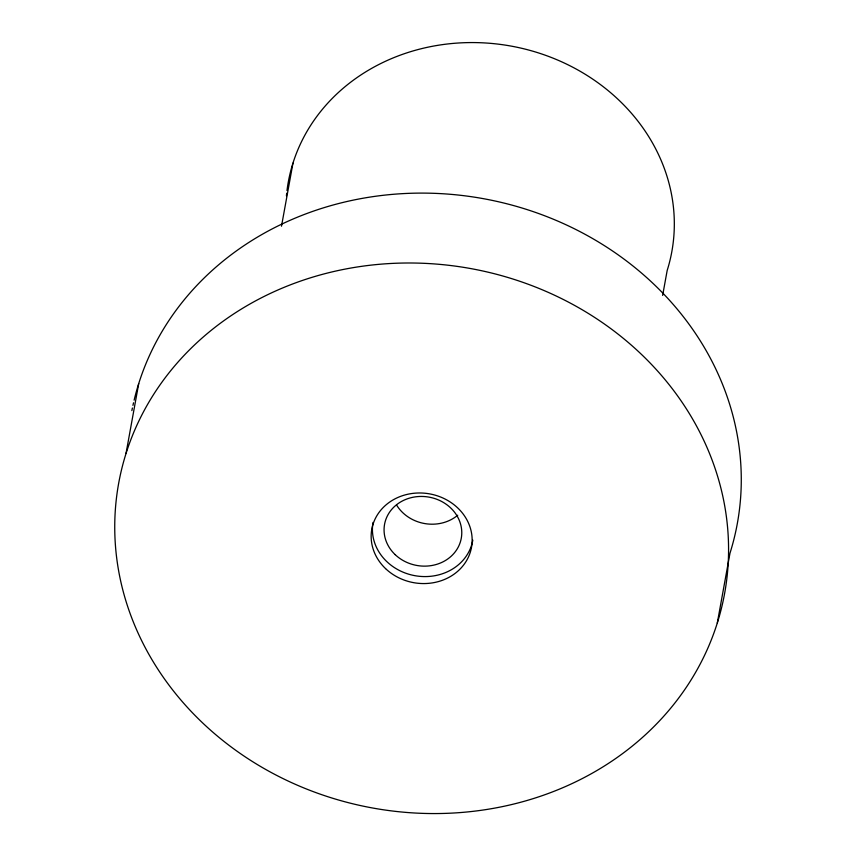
<?xml version="1.0" encoding="UTF-8"?>
<svg xmlns="http://www.w3.org/2000/svg" width="856" height="856" viewBox="0 0 856 856"><rect width="100%" height="100%" fill="white"/><g stroke="black" fill="none" stroke-linecap="round" stroke-linejoin="round"><path stroke-width="1.28" d="M126.014 453.487L138.715 383.606M281.496 226.209L292.966 163.143M662.64 295.427L667.177 270.464A194.901 173.511 10.3 0 0 516.981 47.241A194.901 173.511 10.3 0 0 286.995 190.556M717.285 623.061A307.946 274.145 10.3 0 0 345.268 269.073A307.946 274.145 10.3 0 0 202.401 722.699A307.946 274.145 10.3 0 0 717.285 623.061L729.986 553.179A307.946 274.145 10.3 0 0 507.522 203.953A307.946 274.145 10.3 0 0 134.125 400.191M286.428 195.896A194.901 173.511 10.3 0 1 286.685 193.221M131.867 410.623A307.946 274.145 10.3 0 1 132.391 408.002M132.948 405.391A307.946 274.145 10.3 0 1 133.525 402.791M472.812 540.147A50.675 45.111 10.3 0 1 415.085 575.713A50.675 45.111 10.3 0 1 373.023 522.428M457.725 515.226A38.98 34.7 10.3 0 1 396.692 505.211M385.575 568.619A50.675 45.111 10.3 0 0 470.297 552.227A50.675 45.111 10.3 0 0 409.082 493.976A50.675 45.111 10.3 0 0 385.575 568.619M395.162 554.635A38.98 34.7 10.3 0 0 460.346 542.019A38.98 34.7 10.3 0 0 413.255 497.208A38.98 34.7 10.3 0 0 395.162 554.635"/></g></svg>
